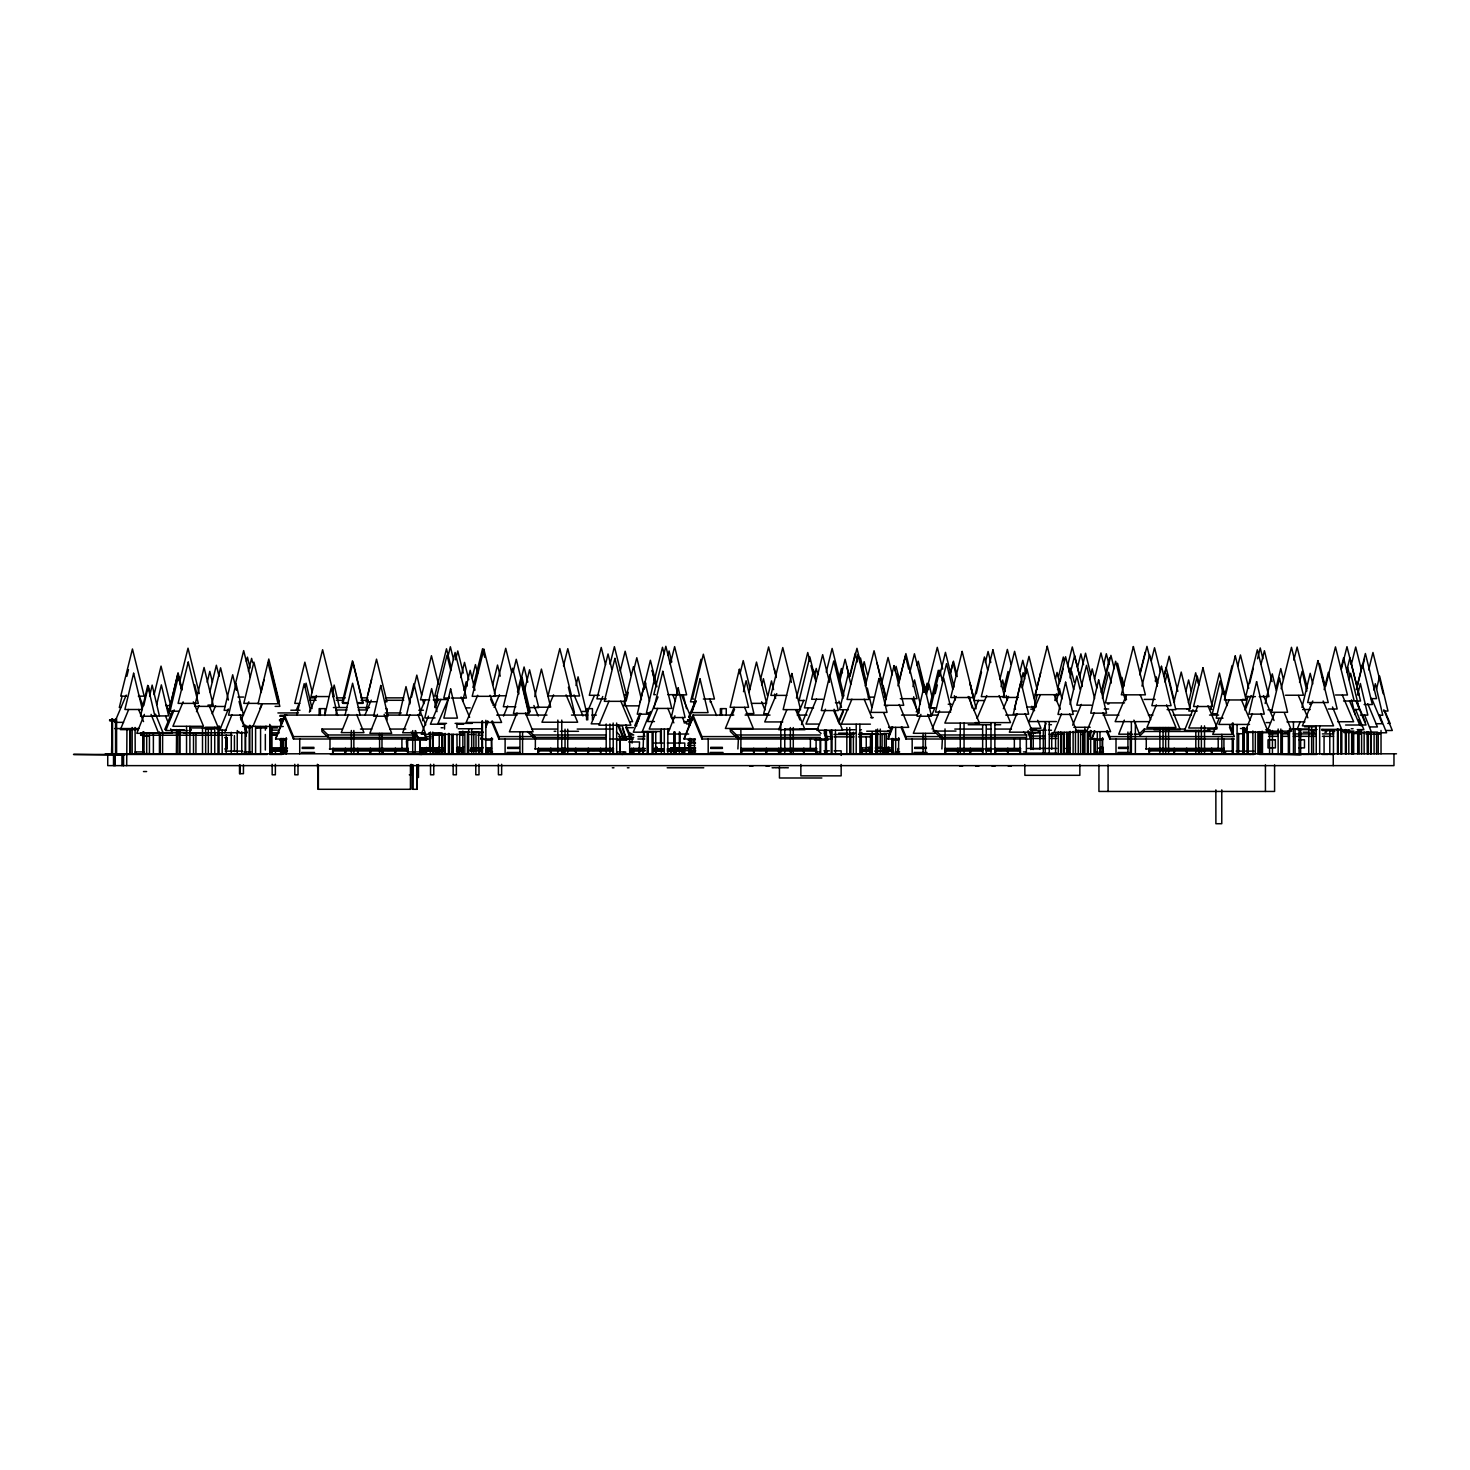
<?xml version="1.0" encoding="UTF-8"?>
<svg xmlns="http://www.w3.org/2000/svg" width="1470" height="1470" viewBox="0 0 1470 1470"><rect width="100%" height="100%" fill="white"/><g stroke="black" fill="none" stroke-linecap="round" stroke-linejoin="round"><path stroke-width="1.5" d="M286.246 753.798L286.246 737.664M299.715 753.798L299.715 738.749M419.979 753.798L419.979 737.664M491.623 737.664L491.623 753.798L491.421 738.749M505.11 753.798L505.11 738.749M620.23 753.798L620.23 738.749M694.501 753.798L694.501 738.749M708.191 753.798L708.191 738.749M816.089 749.498L816.089 738.749M675.796 753.798L676.274 747.826M675.796 747.881L676.071 753.798L676.347 747.881M683.476 747.826L683.109 753.798L683.66 747.881M690.9 747.881L691.672 753.798M691.396 753.798L691.029 747.826L691.194 753.798M639.064 753.798L639.542 741.964L628.737 741.964M639.634 748.432L639.174 753.798L638.899 748.432M324.778 715.431L331.191 687.886L337.622 715.431M1056.544 701.08L1059.484 688.493L1061.91 698.985M143.766 705.618L148.36 685.994L149.885 692.535M149.572 696.137L152.163 685.093L159.422 716.019M156.665 704.81L161.351 684.873L168.646 715.89L152.163 716.019M332.624 691.672L334.168 685.057L339.368 707.143M399.436 714.677L405.996 686.6L410.038 703.873M926.523 694.446L928.985 683.973L931.943 696.541M1373.862 690.018L1375.332 683.715L1382.774 715.247L1379.062 715.247M296.756 715.228L304.18 683.679L310.629 711.021M305.062 687.39L306.072 683.164L312.063 708.595M345.101 714.99L352.598 683.238L360.095 714.99M406.51 715.192L413.952 683.587L421.394 715.192L386.481 715.082M435.028 706.758L437.509 696.229M464.079 690.459L466.119 681.823L467.148 686.141M743.489 691.672L746.099 680.702L753.908 713.593L746.099 713.593M925.071 691.708L927.074 683.238L928.562 689.595M1357.876 694.042L1360.375 683.495L1367.835 715.137L1360.375 715.137M261.403 691.084L264.049 680.022M367.867 695.071L371.579 679.452M517.532 691.855L520.527 679.287L528.502 712.821L527.436 712.821M520.49 683.881L522.034 677.431L530.247 711.792L529.145 711.792M576.001 685.498L578.077 676.825L586.346 711.462L582.212 711.462M761.901 684.983L763.408 678.644L767.45 695.549M912.962 686.582L914.542 679.93L920.349 704.314M1001.052 686.619L1002.632 679.967L1005.278 691.047M1155.273 681.235L1156.302 676.917L1157.864 683.403M1185.959 691.047L1188.605 679.967L1191.233 691.047M366.177 708.724L368.272 699.959M411.508 697.239L416.818 675.116L421.596 695.034M898.868 683.127L900.43 676.623M1037.14 695.126L1033.428 710.598L1034.568 710.598M1070.031 704.424L1076.848 675.979L1079.991 689.099M1165.067 682.025L1167.106 673.517L1175.798 709.642L1167.106 709.642M1265.155 703.487L1272.267 673.866L1276.346 690.79M1301.979 707.401L1310.193 673.297L1312.765 683.954M1349.111 679.654L1350.636 673.26L1359.364 709.495L1355.009 709.495M1376.49 689.209L1379.632 676.108L1387.992 711.057L1383.821 711.057M122.01 696.376L119.309 707.511L120.54 707.511M126.861 676.329L128.478 669.64M207.178 682.282L209.806 671.367L212.452 682.282M462.683 701.245L470.161 670.283L474.975 690.183M524.716 689.797L529.567 669.769L538.737 707.584L529.567 707.584M534.749 696.615L541.419 669.089L550.662 707.217M814.178 676.972L816.236 668.446L817.798 674.84M838.8 679.14L841.391 668.482L842.439 672.745M976.264 693.766L981.482 672.139M1003.845 688.897L1008.053 671.459M1022.238 687.886L1026.887 668.74L1036.166 707.015L1026.887 707.015M1034.439 698.489L1040.631 672.745M1055.478 678.864L1057.04 672.396L1059.631 683.183M1060.146 681.29L1063.251 668.482M1070.05 677.946L1071.63 671.404L1074.258 682.319M1089.638 679.489L1092.21 668.868L1096.84 687.978M1102.408 698.195L1108.656 672.304L1111.246 683.091M1173.905 702.348L1181.218 672.047L1190.094 708.834L1176.79 708.834M1188.44 702.807L1195.68 672.782L1198.27 683.513M1247.901 696.284L1245.2 707.438L1246.431 707.438M1276.125 687.739L1280.774 668.574L1283.365 679.232M1299.517 682.282L1302.144 671.367L1306.885 691.01M1324.158 689.595L1328.329 672.36L1337.167 708.999L1328.329 708.999M154.111 694.612L161.038 666.112L170.649 705.582L165.853 705.582M209.879 691.819L216.366 665.249L219.048 676.329M211.202 706.5L220.592 667.803L228.438 700.051M472.164 677.982L475.435 664.605L477.621 673.536M492.652 685.02L497.521 665.046L500.241 676.145M520.931 680.004L524.092 666.976L527.785 682.172M623.923 705.857L633.46 666.627L641.416 699.316M644.264 689.43L645.826 683.054M895.046 670.743L896.112 666.369L899.309 679.489M942.362 680.739L946.533 663.668L952.799 689.283M1069.296 672.378L1070.344 668.097M1164.001 675.979L1166.114 667.325L1174.512 701.907M1224.547 696.413L1232.08 665.524M1249.702 683.348L1253.322 668.391M1346.704 671.9L1347.751 667.582L1349.846 676.2M1356.277 689.687L1362.506 664.22L1372.337 704.534L1364.142 704.534M248.43 671.257L251.59 658.376L252.656 662.676M460.808 677.541L464.52 662.382L468.765 679.691M513.122 672.029L516.264 659.277L521.482 680.537M640.056 702.329L650.401 660.232L656.925 686.821M700.97 659.277L690.514 701.815L695.733 701.815M739.98 673.848L743.232 660.618L750.27 689.301M749.057 692.48L756.499 662.07L766.605 703.358L751.446 703.358M829.429 678.589L833.747 661.004L842.916 698.36M839.884 680.573L845.103 659.313L849.292 676.329M862.026 670.412L864.176 661.684L867.374 674.785M917.133 665.561L918.217 661.169L926.284 694.079M950.337 673.205L953.001 662.382L956.18 675.373M950.778 672.139L953.46 661.169L957.227 676.531M1020.088 671.386L1022.789 660.306L1026.06 673.591M1362.488 667.398L1364.583 658.854M246.354 661.482L247.419 657.127L250.102 668.005M626.146 700.97L628.278 692.315M634.14 668.538L636.804 657.733L644.246 687.997M796.446 698.103L807.747 652.515L809.896 661.206M849.384 676.953L855.264 653.25L857.396 661.867M881.651 683.476L888.045 657.476L892.327 674.803M897.913 685.81L905.887 653.599L917.041 698.691L900.301 698.691M900.026 677.982L905.446 655.969L908.717 669.181M909.654 673.058L914.432 653.764L923.968 692.352M935.214 693.656L937.364 684.965M939.532 676.255L945.449 652.349L954.067 687.133M1024.112 676.09L1028.982 656.355L1037.103 689.246M1058.492 676.641L1063.324 657.035L1064.39 661.39M1056.434 693.858L1054.817 700.418L1056.268 700.418M1057.518 689.504L1065.585 656.741L1073.67 689.504M1070.252 673.223L1074.625 655.528L1082.269 686.49M1077.712 666.7L1080.891 653.856L1083.537 664.569M1079.66 676.917L1085.54 653.213L1090.869 674.767M1094.544 678.883L1100.956 652.956L1105.771 672.396M1103.694 664.458L1106.34 653.727L1109.005 664.458M1101.159 692.315L1109.666 657.733M1101.636 693.013L1110.934 655.363L1114.223 668.648M1139.764 673.995L1145.167 652.221M1141.951 686.049L1149.65 654.885L1157.349 686.049M1164.295 675.979L1169.183 656.226L1177.837 691.359M1237.722 666.094L1240.459 654.977L1248.71 688.327M1340.934 668.648L1343.58 657.862L1354.219 701.025L1343.58 701.025M1346.722 670.779L1349.901 657.807L1360.54 701.006L1355.23 701.006M1357.416 685.755L1365.391 653.507L1376.563 698.636L1370.977 698.636M1368.662 669.842L1372.962 652.478L1383.178 693.73M179.946 680.592L188.013 648.178L199.295 693.546M235.439 683.789L243.671 650.622L250.267 677.155M447.652 657.696L450.371 646.763L453.66 659.901M455.59 659.791L457.776 650.971L463.252 673.003M472.954 687.427L482.564 648.729L484.714 657.329M494.434 693.62L505.717 648.307L511.615 672.047M563.506 665.855L567.788 648.656L579.566 695.971L548.016 695.916L559.813 648.564L571.591 695.916M610.032 664.201L614.405 646.671L626.422 694.887L624.823 694.887M620.23 671.018L625.154 651.228L631.144 675.41M654.352 679.967L662.492 647.278L664.128 653.819M667.968 655.381L669.07 650.971L671.808 661.996M670.246 664.164L674.62 646.635L686.637 694.851L674.62 694.851M760.449 679.728L768.608 646.929L776.233 677.541M826.232 672.139L832.13 648.435L843.927 695.843L842.347 695.843M849.972 676.365L856.955 648.307L866.069 684.983M865.297 686.086L874.062 650.751L885.583 697.129L884.04 697.129M926.449 690.9L937.29 647.351L942.711 669.126M985.359 662.455L988.079 651.486L990.798 662.455M999.912 679.305L1007.354 649.428L1011.066 664.366M1067.937 664.458L1072.291 646.965L1079.917 677.56M1139.856 674.932L1146.967 646.377L1149.705 657.366M1151.286 660.765L1154.538 647.755L1160.473 671.606M1257.53 658.78L1260.231 647.958L1262.914 658.78M1261.113 663.962L1264.402 650.714L1272.083 681.639M1281.16 688.695L1291.468 647.314L1303.412 695.236L1285.497 695.236M1293.839 660.159L1297.11 647.057L1307.436 688.548M1325.664 686.251L1335.477 646.892L1347.457 694.998L1335.477 694.998M1341.522 668.593L1346.979 646.671L1358.997 694.887L1357.38 694.887M1351.334 664.495L1355.689 647.02L1361.128 668.85M428.431 716.166L421.284 734.228L463.123 734.449M1124.311 720.098L1118.725 734.192L1132.562 734.192M1219.071 718.444L1212.75 734.375L1233.275 734.375M674.95 715.78L667.692 734.026L688.658 734.026M144.354 714.383L136.802 733.309L158.65 733.309L151.079 714.383M377.423 714.383L369.852 733.309L391.718 733.309L384.148 714.383M920.9 714.383L913.329 733.309L935.196 733.309L927.625 714.383M224.708 732.721L231.966 714.659M348.537 714.493L341.242 732.63L363.954 732.63L356.659 714.493M409.928 714.677L402.67 732.74L425.234 732.74L417.976 714.677M517.017 712.95L509.392 731.803L533.114 731.803L525.488 712.95M640.773 713.667L633.313 732.189L650.732 732.189M1016.836 713.667L1009.357 732.189L1032.601 732.189L1025.123 713.667M1061.487 713.905L1054.063 732.317L1077.142 732.317L1069.737 713.905M1252.422 713.611L1244.943 732.152L1277.742 732.115M650.401 711.572L642.335 731.454L660.471 731.454M932.164 729.046L939.569 710.837M1094.36 712.638L1086.661 731.637L1110.603 731.637L1102.904 712.638M1274.6 713.042L1267.232 731.16L1291.763 731.16L1284.412 713.042M174.177 709.918L165.761 730.572L187.792 730.572M1192.96 709.716L1184.489 730.461L1201.431 730.461M128.662 709.495L120.393 729.634L138.033 729.634M172.615 710.8L164.75 729.506L166.533 729.506M228.364 709.018L219.747 730.094L226.215 730.094M786.891 709.642L778.659 729.708L805.009 729.708L796.777 709.642M825.497 709.257L816.934 730.222L842.641 730.222L834.078 709.257M838.414 721.752L843.357 709.734M1300.288 721.605L1296.981 729.653L1316.808 729.653M657.715 708.43L649.226 729.065L669.603 729.065M801.499 724.581L808.39 707.879M1046.162 723.277L1043.663 729.377L1045.446 729.377M196.502 711.664L199.038 705.563M212.213 713.832L215.575 705.747M503.53 716.055L507.683 705.986M734.118 707.327L725.39 728.458L753.32 728.458L744.592 707.327M1197.921 705.765L1188.715 728.017L1217.197 728.017L1207.972 705.765M375.144 715.082L284.537 715.082L275.588 739.006L286.907 739.006M275.588 739.006L284.537 717.507L293.486 739.006L418.086 739.006L415.642 730.719M482.601 732.685L480.966 739.006L492.726 739.006M485.853 724.857L487.47 720.943M480.966 739.006L482.601 735.092M485.853 727.283L488.297 721.403M636.418 724.71L639.046 718.371M733.787 715.082L693.013 715.082L684.046 739.006L695.383 739.006M684.046 739.006L693.013 717.507L701.962 739.006L831.855 739.006L829.411 730.719M899.383 739.006L888.027 739.006L892.106 726.805M888.045 736.599L891.298 728.771M888.027 739.006L892.915 727.283M1072.677 725.188L1081.332 704.387M1088.057 736.599L1090.501 730.719M1091.31 731.196L1088.057 739.006L1103.198 739.006M1094.323 730.719L1091.879 739.006L1095.132 731.196M1156.339 704.902L1146.931 727.54L1176 727.54L1166.592 704.902M183.125 701.851L172.909 726.29L203.522 726.29L193.323 701.851M241.154 720.19L248.816 701.851M252.913 726.511L262.175 704.277M296.37 710.01L298.925 703.909M639.946 713.244L634.728 725.721L636.822 725.721M731.968 715.486L734.559 709.275M1312.765 700.988L1302.365 725.849L1333.547 725.849L1323.147 700.988M259.951 708.522L261.715 704.295M365.056 714.879L371.23 700.161M609.021 701.08L598.915 725.188L630.906 725.188L620.799 701.08M688.64 717.048L694.814 702.329M797.824 714.53L803.814 700.253M974.169 710.469L978.45 700.29M419.281 714.053L425.363 699.591M440.908 699.279L430.416 724.214L444.951 724.214M449.103 697.037L437.968 723.387L446.531 723.387M602.737 696.523L591.197 723.846L599.631 723.846M689.209 717.636L696.284 700.859M816.511 699.022L805.964 724.067L818.478 724.067M839.131 721.623L843.376 711.572M851.902 699.205L841.391 724.159L870.405 724.159M931.741 715.247L934.314 709.165M1229.214 699.702L1218.795 724.434L1249.537 724.434M126.236 695.108L114.678 722.358L123.572 722.358M309.38 712.178L316.436 695.512M434.918 707.584L438.483 699.187M477.695 695.273L466.174 722.45L501.601 722.45L490.08 695.273M494.085 707.382L499.451 694.722M553.565 694.869L541.952 722.229L577.655 722.229L566.06 694.869M956.106 696.486L944.843 723.093L979.461 723.093L968.215 696.486M977.072 718.462L986.756 695.586M1003.33 708.705L1008.53 696.413M1244.98 710.12L1251.154 695.567M585.758 715.817L594.358 695.567M658.009 696.964L647.553 721.549L654.462 721.549M776.748 693.601L764.731 721.935L782.775 721.935M1040.282 694.942L1028.982 721.568L1056.379 721.568M1126.424 695.089L1115.142 721.641L1149.136 721.641M1139.728 733.493L1144.285 729.065L1185.077 729.065M1139.728 735.919L1144.285 731.49L1214.551 731.49M694.575 741.964L690.165 741.964L688.291 743.048L688.291 745.474L694.722 745.474M690.165 741.964L688.272 743.048L695.549 743.048M655.381 694.667L653.783 694.667L665.837 646.286L677.909 694.667M667.839 694.667L676.292 694.667M599.245 695.31L589.323 695.31L601.23 647.443L605.567 664.844M786.744 695.383L770.868 695.383L782.775 647.572L791.43 682.337M493.902 695.788L505.717 695.788M126.585 696.155L120.724 696.155L132.447 648.987L144.189 696.155L138.327 696.155M436.314 696.045L434.734 696.045L446.494 648.784L451.29 668.115M328.416 696.559L310.96 696.559L322.61 649.722L334.241 696.559L332.679 696.559M1255.38 696.615L1245.696 696.615L1257.328 649.813L1268.941 696.615L1259.257 696.615M237.919 697.056L243.671 697.056M868.311 697.129L874.062 697.129M1018.416 697.442L1003.165 697.442L1014.594 651.32L1022.22 682.062M309.674 697.864L316.142 697.864M336.281 697.864L345.285 697.864M361.014 697.864L367.757 697.864M385.746 697.864L403.717 697.864M449.434 698.048L443.793 698.048L455.094 652.441L466.394 698.048L451.327 698.048M606.191 698.875L596.93 698.875L608.047 653.948L611.759 668.923M693.766 699.022L692.278 699.022L703.358 654.205L714.438 699.022L703.358 699.022M447.027 699.536L436.057 699.536L447.027 655.142L450.867 670.688M822.667 699.279L811.642 699.279L822.667 654.664L829.484 682.282M1144.156 699.408L1155.144 699.408M1242.297 699.444L1245.954 699.444M429.626 699.849L420.549 699.849L431.445 655.712L438.538 684.395M433.264 699.849L436.902 699.849M309.674 700.29L316.142 700.29M336.281 700.29L343.024 700.29M361.014 700.29L367.757 700.29M385.746 700.29L403.717 700.29M804.439 700.51L799.074 700.51L809.823 656.906L815.721 680.886M984.441 700.529L973.71 700.529L984.441 656.961L987.675 670.026M277.867 701.668L279.263 701.668L268.789 659.019L258.077 703.781L278.087 703.781L268.091 662.841M376.522 701.741L366.048 701.741L376.522 659.148L386.977 701.741L385.581 701.741M710.028 701.815L711.425 701.815M347.306 702.66L342.179 702.66L352.451 660.82L362.704 702.66L357.577 702.66M835.456 702.752L838.874 702.752M1124.495 702.899L1105.44 702.899L1115.656 661.261L1125.34 700.712M258.959 703.377L243.799 703.377L253.906 662.125L261.366 692.517M299.825 703.395L294.772 703.395L304.86 662.162L312.301 692.554M347.967 703.377L342.914 703.377L353.02 662.125L363.108 703.377L358.074 703.377M1107.608 703.983L1108.931 703.983M948.187 704.222L951.494 704.222M1309.641 704.203L1310.964 704.203M492.652 704.975L495.904 704.975M207.95 705.104L211.496 705.104M1091.365 705.177L1076.812 705.177L1086.514 665.395L1094.599 698.544M625.191 705.857L638.237 705.857M886.539 705.71L887.825 705.71M225.296 706.5L194.646 706.335L204.073 667.49L213.517 706.335M275.111 706.372L279.833 706.372L270.406 667.582M515.805 706.739L503.346 706.739L512.681 668.225L518.928 693.895M536.789 707.217L549.413 707.217M333.396 707.548L347.012 707.548M358.239 707.548L369.466 707.548M935.269 707.823L930.712 707.823L939.808 670.21L942.49 681.271M465.623 707.879L470.161 707.879M813.553 707.879L804.457 707.879L813.553 670.283L816.217 681.345M933.744 707.879L929.205 707.879L938.301 670.283L939.367 674.712M385.875 708.632L387.051 708.632L387.051 719.914M1104.227 708.981L1108.656 708.981M170.447 709.238L169.27 709.238L178.054 672.782L182.188 689.944M1015.513 709.165L1014.337 709.165L1023.138 672.654L1024.682 679.103M1030.764 709.165L1033.024 709.22M1186.896 709.238L1188.072 709.238M1211.831 709.404L1210.674 709.404L1219.42 673.095L1224.565 694.446M1302.64 709.532L1310.193 709.532M335.785 709.973L347.012 709.973M358.239 709.973L367.224 709.973M848.282 709.734L839.609 709.734L848.282 673.683L850.818 684.285M1267.948 709.826L1272.267 709.826M170.373 709.992L169.215 709.992L177.833 674.16L181.38 688.915M290.821 710.23L299.972 710.23M418.803 710.23L423.378 710.23M228.42 710.341L224.138 710.341L232.683 674.767L236.413 690.33M178.403 711.204L170.061 711.204L178.403 676.365L181.527 689.43M1072.659 711.002L1076.848 711.002M1197.205 711.021L1188.807 711.021L1197.205 676.016L1199.299 684.763M916.159 711.792L917.262 711.792L913.678 696.762M950.722 712.105L935.526 712.105L943.666 678.001L951.311 709.973M573.337 712.564L574.421 712.564L568.394 687.243M277.904 712.932L298.465 712.932M385.287 712.932L401.273 712.932M650.438 712.821L646.451 712.821L654.426 679.287L655.914 685.571M767.597 713.722L763.702 713.722L771.493 680.922L773.569 689.669M1216.186 713.758L1212.309 713.758L1220.082 680.996L1223.187 694.116M648.766 714.181L637.263 714.181L644.926 681.786L649.538 701.227M496.713 715.082L517.109 715.082M526.168 715.082L546.987 715.082M571.462 715.082L587.761 715.082M591.859 715.082L596.397 715.082M745.106 715.082L770.023 715.082M797.199 715.082L807.03 715.082M901.514 715.082L917.372 715.082M928.709 715.082L937.768 715.082M1005.719 715.082L1017.056 715.082M1103.088 715.082L1118.946 715.082M1148.401 715.082L1152.921 715.082M1173.317 715.082L1191.435 715.082M1209.553 715.082L1218.63 715.082M280.2 715.357L287.054 715.357M279.741 716.147L284.316 716.147M870.736 717.617L873.272 717.617M435.046 717.93L424.793 717.93L431.629 688.585L436.994 711.645M1223.003 718.187L1216.241 718.187L1223.003 689.044L1226.88 705.692M282.736 718.848L283.563 719.657M112.363 719.014L111.536 753.798M283.563 719.014L282.883 720.723L279.465 720.723M279.465 719.767L282.883 719.767M691.782 719.767L687.648 719.767L687.648 720.723L691.782 720.723M116.075 720.723L109.625 720.723L109.625 719.767L115.744 719.657M630.171 721.66L632.614 721.66L623.942 701.263M683.715 721.641L690.385 721.641M1286.948 721.862L1304.919 721.862M1337.737 721.733L1353.631 721.733L1342.386 695.255M975.308 722.615L1010.515 722.615L999.086 695.586M1266.129 722.597L1270.429 722.597M684.138 722.946L686.472 722.946M455.094 723.387L472.219 723.387M1387.79 723.405L1390.087 723.405L1384.942 711.241M1375.92 723.718L1382.314 723.718L1371.639 698.379M686.563 723.92L688.824 723.92M457.354 724.214L463.638 724.214M1049.268 724.692L1051.454 724.692M968.16 724.747L990.541 724.747M994.565 724.747L1000.721 724.747M1345.601 725.022L1366.016 725.004L1355.854 700.749M617.933 725.831L622.343 725.831L626.569 740.09L617.731 740.09M242.513 726.29L283.251 726.511M1304.533 726.75L1315.797 726.75M1369.966 726.933L1377.408 726.933L1367.762 703.744M205.414 727.246L220.041 727.246M888.541 727.338L908.699 727.338L899.217 704.516M1073.78 727.283L1090.189 727.283M245.453 727.632L250.892 727.632M256.184 727.632L258.114 727.632M626.238 727.65L633.46 727.65M189.777 727.907L220.592 727.999M256.111 727.944L266.823 727.944M270.406 727.944L277.536 727.944M441.11 727.76L443.04 727.76M1030.396 728.275L1040.962 728.275L1037.636 720.282M114.586 728.55L138.823 728.55M1240.459 728.514L1247.424 728.514M458.236 728.753L482.087 728.753M799.772 728.753L818.147 728.753M1351.242 728.734L1353.08 728.734M205.285 729.065L214.344 729.065M216.604 729.065L219.912 729.065M411.104 732.023L414.136 734.982L414.136 737.407L327.994 737.407L321.93 731.49L321.93 729.065L342.326 729.065M360.462 729.065L371.8 729.065M389.936 729.065L405.812 729.065M531.846 729.065L556.781 729.065M577.195 729.065L613.449 729.065M820.333 737.407L736.452 737.407L730.388 731.49L730.388 729.065L780.276 729.065M784.796 729.065L816.548 729.065L821.087 733.493M954.783 729.065L981.978 729.065M986.517 729.065L991.056 729.065M995.594 729.065L1011.452 729.065M1207.752 729.065L1216.829 729.065M1292.056 729.065L1308.943 729.065M189.575 729.506L191.376 729.506M1029.809 729.451L1036.46 729.451M1314.933 729.377L1316.734 729.377M1321.622 729.377L1341.706 729.377L1332.5 706.978M841.704 729.763L854.842 729.763M859.656 729.763L861.42 729.763M1153.95 729.708L1160.528 729.708M1162.715 729.708L1180.281 729.708L1172.049 709.642M1265.725 729.818L1270.08 729.818M1321.64 729.653L1323.404 729.653M1357.251 729.634L1363.866 729.634L1355.597 709.495M171.31 729.91L184.356 729.91M265.335 730.131L265.978 726.143M270.572 730.131L277.444 730.131M1323.643 729.947L1328.568 729.947M1330.166 729.947L1334.503 729.947M1336.671 729.947L1349.699 729.947M1030.782 730.241L1046.199 730.241M1048.331 730.241L1051.473 730.241M1076.848 730.461L1086.312 730.461M1203.544 730.461L1209.902 730.461M1311.185 730.498L1315.834 730.498M1322.173 730.498L1328.513 730.498M1330.074 730.498L1334.87 730.498M1385.971 730.498L1392.311 730.498L1383.858 709.771M189.336 730.572L191.045 730.572M887.825 730.645L889.515 730.645M1325.775 730.719L1327.465 730.719M932.991 731.068L955.996 731.068M1329.339 731.104L1330.993 731.104M1341.651 731.104L1353.962 731.104M554.19 731.307L555.825 731.307M560.29 731.307L578.555 731.307M866.712 731.215L891.188 731.215L883.837 713.152M1038.279 731.435L1039.896 731.435M1358.886 731.196L1360.54 731.196M1333.106 731.564L1334.705 731.564M459.173 731.968L469.371 731.968M471.319 731.968L483.189 732.005M1079.292 732.005L1085.172 732.005M460.312 732.207L469.996 732.207M471.925 732.207L477.732 732.207M654.995 732.189L656.557 732.189M1033.906 732.336L1037.746 732.336M1303.137 732.189L1308.961 732.189M1310.891 732.189L1314.768 732.189M1324.837 732.189L1326.381 732.189M1355.689 732.097L1359.97 732.097M1365.795 732.097L1377.482 732.097M1244.006 732.446L1253.561 732.446M1343.745 732.501L1358.978 732.501M270.186 732.832L279.318 732.832M432.253 732.832L441.386 732.832M459.651 732.832L464.208 732.832M477.915 732.832L482.472 732.832M860.52 732.813L862.026 732.813M1032.785 732.887L1040.595 732.887M1051.877 732.795L1053.384 732.795M1259.863 732.685L1282.502 732.685M1283.971 732.758L1289.613 732.758M1299.37 732.758L1300.877 732.758M1356.608 732.703L1371.675 732.703L1364.399 714.64M1377.225 732.777L1386.596 732.777L1379.356 714.751M141.175 733.181L172.394 733.126L170.685 728.881M183.676 733.107L185.147 733.107M189.207 733.107L204.293 733.107M838.635 733.162L847.822 733.162M849.66 733.162L855.172 733.162M859.197 733.162L860.685 733.162M1029.845 733.218L1035.339 733.218M883.599 733.42L888.688 733.475M1352.051 733.512L1357.453 733.512M862.467 733.806L863.882 733.806M867.778 733.806L873.07 733.806M874.852 733.806L878.38 733.806M882.276 733.806L883.691 733.806M1237.391 733.732L1242.72 733.732M245.986 733.897L245.986 736.323M862.063 734.063L877.737 734.063M1134.307 734.192L1139.489 734.192L1133.903 720.098M1268.592 733.897L1277.54 733.897M1282.024 733.897L1288.749 733.897M1293.232 733.897L1315.65 733.897M1322.375 733.897L1333.584 733.897L1332.04 729.708M1359.107 734.155L1360.485 734.155M1366.034 734.155L1379.889 734.155M265.335 734.449L265.335 750.031M270.572 734.449L277.444 734.449M469.996 734.449L474.589 734.449M833.986 734.449L854.07 734.449M858.535 734.449L871.93 734.449M875.238 734.32L878.674 734.32M880.383 734.32L885.528 734.32M1049.121 734.21L1064.666 734.21M1068.451 734.21L1069.848 734.21M1081.02 734.43L1082.379 734.43M321.93 729.065L327.994 734.982L414.136 734.982M530.339 732.023L533.371 734.982L605.916 734.982M629.252 734.982L633.717 734.982L629.821 732.832M730.388 729.065L736.452 734.982L820.333 734.982M935.894 730.535L940.433 734.982L1026.574 734.982L1026.574 737.407L940.433 737.407L934.387 731.49M232.223 735.239L140.661 735.239L140.661 732.832L247.291 732.721L240.033 714.659M270.186 735.239L277.04 735.239M432.253 735.239L443.664 735.239M459.651 735.239L464.208 735.239M477.915 735.239L482.472 735.239M1031.866 736.047L1045.464 736.047M1050.003 736.047L1056.801 736.047M1268.592 736.323L1277.54 736.323M1282.024 736.323L1288.749 736.323M1293.232 736.323L1315.65 736.323M1322.375 736.323L1333.584 736.323M284.537 715.082L293.486 736.599L327.479 736.599M413.548 736.599L418.086 736.599M426.098 736.599L430.637 736.599L430.637 739.006L419.317 739.006M492.358 720.943L498.881 736.599L535.117 736.599M618.943 736.599L623.464 736.599L623.464 739.006L617.767 725.316M626.165 736.599L630.685 736.599L630.685 739.006L625.816 727.283M637.943 736.599L644.816 736.599L643.401 732.28M693.013 715.082L701.962 736.599L738.197 736.599M827.316 736.599L831.855 736.599M901.863 726.805L905.943 736.599L942.178 736.599M1107.333 730.719L1109.776 736.599L1234.377 736.599L1229.49 724.857M833.986 736.856L854.07 736.856M858.535 736.856L871.93 736.856M527.307 731.49L533.371 737.407L605.916 737.407M629.252 737.407L633.717 737.407M224.708 737.664L226.968 737.664L226.968 748.965L224.708 748.965M417.664 737.664L426.502 737.664L426.502 740.09L406.62 740.09M622.141 737.664L626.569 737.664M1031.866 738.473L1045.464 738.473M1050.003 738.473L1056.801 738.473M491.55 721.403L498.881 739.006L605.346 739.006M609.885 739.006L633.368 739.006M637.943 739.006L644.816 739.006M901.055 727.283L905.943 739.006L1030.543 739.006L1028.1 733.144M1106.524 731.196L1109.776 739.006L1234.377 739.006M620.652 739.281L629.693 739.281L629.693 753.798M1298.947 739.814L1304.478 739.814L1304.478 747.881L1298.947 747.881M279.704 740.09L286.338 740.09M485.1 740.09L491.715 740.09M688.18 740.09L694.814 740.09M814.472 740.09L827.72 740.09L824.909 729.782M894.366 740.09L898.795 740.09M1095.995 740.09L1102.629 740.09M406.381 740.898L406.969 749.149M654.26 743.048L663.007 743.048M667.307 743.048L684.763 743.048L684.763 753.798M302.177 747.348L313.974 747.348M507.573 747.348L519.369 747.348M710.653 747.348L722.45 747.348M867.723 747.348L871.03 747.348M875.44 747.348L878.362 747.348M879.721 747.348L881.228 747.348M914.634 747.348L923.987 747.348M925.328 747.348L926.431 747.348M1118.468 747.348L1128.243 747.348M459.853 747.403L457.482 747.403L459.853 748.157M482.932 747.403L480.911 748.157M1102.169 747.403L1103.364 747.403M444.491 747.936L436.737 747.936L436.81 749.774M456.582 747.936L462.407 747.936M695.53 747.826L670.632 747.881L670.632 753.798M892.437 747.936L882.735 747.936L882.735 749.774L892.437 749.774M287.403 748.101L271.215 748.101L271.288 753.798M420.2 748.101L436.406 748.101M470.639 748.101L482.932 748.157M486.68 748.101L491.513 748.157M670.706 748.212L695.53 748.212M1102.169 748.157L1103.364 748.157M271.215 748.469L287.403 748.469M302.177 748.432L313.974 748.432M420.2 748.469L436.406 748.469M470.639 748.469L482.252 748.469M486.68 748.469L491.421 748.469M507.573 748.432L519.369 748.432M538.038 748.432L613.523 748.432M645.018 748.377L631.126 748.432L631.126 753.798M710.653 748.432L722.45 748.432M816.622 748.432L741.119 748.432L741.119 753.798M875.44 748.432L878.362 748.432M879.721 748.432L881.228 748.432M898.537 748.432L897.986 753.798M914.634 748.432L923.987 748.432M925.328 748.432L926.431 748.432M945.1 748.432L981.776 748.377M986.186 748.377L990.853 748.377M1020.603 748.432L995.061 748.432L995.061 753.798M1027.567 748.432L1056.801 748.432M1065.805 748.432L1070.289 748.432M1118.468 748.432L1128.243 748.432M1148.934 748.432L1221.956 748.377M1223.885 748.432L1224.437 753.798M332.863 748.745L407.925 748.745M538.24 748.745L613.321 748.745M631.144 748.745L645.018 748.745M741.339 748.745L816.401 748.745M945.32 748.745L981.776 748.745M986.186 748.745L990.853 748.745M995.263 748.745L1020.382 748.745M1032.491 748.745L1039.419 748.745M1149.154 748.745L1221.956 748.745M329.409 748.965L401.916 748.965L401.916 738.197M534.804 748.965L607.294 748.965M654.315 748.91L662.97 748.91M667.288 748.91L682.723 748.965L682.723 753.798M737.885 748.965L738.436 738.197M740.678 748.965L810.374 748.965L810.374 738.197M941.866 748.965L942.417 738.197M944.677 748.965L1014.355 748.965L1014.355 738.197M1145.7 748.965L1218.207 748.965L1218.207 738.197M654.315 749.277L662.97 749.277M667.288 749.277L682.447 749.277M436.737 749.774L444.491 749.774M456.582 749.774L462.407 749.774M270.572 750.031L286.613 750.031M419.575 750.031L437.913 750.031M469.996 750.031L474.589 750.031M486.037 750.031L490.631 750.031M271.215 750.325L287.403 750.325M335.509 750.306L332.808 750.306L407.925 750.472M350.797 750.306L352.157 750.306M368.786 750.306L371.487 750.306M386.775 750.306L389.476 750.306M404.746 750.306L407.447 750.306M420.2 750.325L443.279 750.325M470.639 750.325L482.252 750.325M486.68 750.325L491.421 750.325M540.905 750.306L538.204 750.306L613.321 750.472M556.174 750.306L557.902 750.306M574.164 750.306L576.865 750.306M592.153 750.306L594.854 750.306M610.142 750.306L612.843 750.306M670.706 750.178L695.53 750.178M743.985 750.306L741.523 750.306L816.401 750.472M759.273 750.306L761.974 750.306M777.244 750.306L779.945 750.306M795.233 750.306L797.934 750.306M813.59 750.306L815.923 750.306M945.265 750.306L947.966 750.306M963.603 750.306L965.955 750.306M981.243 750.306L982.769 750.306M999.214 750.306L1001.915 750.306M1017.203 750.306L1019.904 750.306M1151.8 750.306L1149.099 750.306L1221.956 750.472M1167.897 750.306L1169.789 750.306M1185.077 750.306L1187.778 750.306M1203.195 750.306L1205.767 750.306M1221.037 750.306L1222.397 750.306M271.215 750.692L287.403 750.692M420.2 750.692L443.279 750.692M470.639 750.692L482.252 750.692M486.68 750.692L491.421 750.692M631.144 750.472L645.018 750.472M670.706 750.545L695.53 750.545M945.32 750.472L981.776 750.472M986.186 750.472L990.853 750.472M995.263 750.472L1020.382 750.472M332.863 750.839L407.925 750.839M444.62 750.949L436.608 750.949L436.774 753.798M452.668 750.949L452.723 753.798M456.545 750.949L462.462 750.949M538.24 750.839L613.321 750.839M631.144 750.839L645.018 750.839M654.315 750.766L662.97 750.766M667.288 750.766L682.447 750.766M741.339 750.839L816.401 750.839M823.953 750.839L829.356 750.839M834.115 750.839L841.152 750.839L841.152 755.396M892.437 750.949L882.735 750.949L882.753 753.798M945.32 750.839L981.776 750.839M986.186 750.839L990.853 750.839M995.263 750.839L1020.382 750.839M1149.154 750.839L1221.956 750.839M225.186 751.115L242.385 751.115M271.913 751.115L286.889 751.115M419.832 751.115L433.099 751.115M433.595 751.115L442.764 751.115M458.805 751.115L463.399 751.115M470.271 751.115L474.847 751.115M486.313 751.115L490.906 751.115M654.315 751.133L662.97 751.133M667.288 751.133L682.447 751.133M867.135 751.115L871.508 751.115M874.65 751.115L884.628 751.115M1224.381 751.115L1231.493 751.115M1236.068 751.115L1254.02 751.115M444.62 751.39L436.443 751.39L436.443 753.798M456.545 751.39L462.719 751.39L462.719 753.798M861.346 751.39L871.581 751.39L871.581 753.798M135.222 751.923L144.17 751.923L144.17 753.798M243.928 751.923L250.874 751.923M280.605 751.923L287.238 751.923M407.943 751.923L425.602 751.923L425.602 753.798M433.154 751.923L441.864 751.923L441.864 753.798M492.615 751.923L486 751.923L486 753.798M616.83 751.923L625.669 751.923L625.669 753.798M695.604 751.923L689.081 751.923L689.081 753.798M815.776 751.923L820.278 751.923M899.695 751.923L895.175 751.923L895.175 753.798M1023.414 751.923L1025.527 751.923L1025.527 753.798M1103.529 751.923L1099.009 751.923L1099.009 753.798M1223.407 751.923L1225.539 751.923L1225.539 753.798M301.534 752.456L314.617 752.456M506.929 752.456L520.012 752.456M710.01 752.456L723.093 752.456M913.991 752.456L923.913 752.456M925.255 752.456L927.074 752.456M1117.825 752.456L1128.225 752.456M1129.713 752.456L1130.908 752.456M1027.659 753.154L1056.783 753.154M1065.75 753.154L1070.234 753.154M132.557 753.687L122.396 754.441M142.278 753.632L148.746 753.632M407.245 753.687L421.816 754.441M616.169 753.687L622.802 754.441M1254.222 753.687L1249.868 754.441M1259.533 753.687L1300.215 754.441M105.289 753.798L1396.5 753.798M254.108 754.128L261.072 754.128M407.998 754.128L483.887 754.128M615.544 754.128L691.139 754.128M816.364 754.128L894.072 754.128M1020.529 754.128L1098.347 754.128M1267.581 754.128L1301.17 754.661M267.264 754.441L73.5 754.441L124.582 755.194M269.69 754.441L282.075 754.441M330.456 754.441L1254.222 754.441M1259.533 754.441L1302.273 754.441M1302.99 754.441L1309.237 754.441M1309.917 754.441L1316.789 754.441M1321.971 754.441L1328.255 754.441M1329.597 754.441L1333.768 754.441M749.865 766.164L752.861 766.164M766.091 766.164L769.067 766.164M959.616 766.164L962.593 766.164M975.823 766.164L978.818 766.164M992.048 766.164L995.043 766.164M1008.273 766.164L1011.268 766.164M612.31 767.781L613.945 767.781M627.378 767.781L629.013 767.781M667.196 767.781L703.762 767.781M772.099 767.781L773.955 767.781M774.966 767.781L776.84 767.781M777.832 767.781L779.706 767.781M780.717 767.781L782.591 767.781M783.583 767.781L785.458 767.781M786.468 767.781L788.324 767.781M143.472 771.548L146.632 771.548M318.2 774.782L317.391 764.29M409.303 774.782L411.122 774.782L411.122 764.29M416.727 777.465L418.454 777.465L418.491 764.565M821.859 777.997L779.449 777.997L779.449 766.678M417.241 789.298L412.611 789.298L412.611 764.896M148.176 736.323L141.726 735.239L141.726 732.832M147.294 736.323L140.844 735.239L140.844 732.832M237.828 731.325L241.356 733.328M1023.561 732.023L1026.574 734.982M616.481 732.023L619.513 734.982L619.513 737.407M1356.516 701.263L1365.189 721.66M1298.359 695.494L1307.841 717.801M1263.483 695.567L1274.049 720.52M1140.297 695.089L1150.716 719.602M1054.21 694.942L1060.293 709.275M795.656 709.789L799.937 719.914M681.547 695.108L691.966 719.602M672.801 694.924L675.41 701.061M682.374 717.452L684.12 721.549M574.035 694.924L582.947 715.945M490.594 699.169L492.376 703.377M138.676 695.108L143.123 705.582M912.117 698.434L918.346 713.189M864.158 699.205L872.041 717.93M834.096 711.535L839.37 724.067M709.551 698.764L716.625 715.541M461.084 697.037L469.647 717.305M1349.515 700.786L1359.695 725.022M1241.341 699.702L1250.014 720.318M838.929 701.208L841.501 707.401M761.607 701.815L765.006 709.973M1229.49 727.283L1231.934 733.144M1028.1 730.719L1030.543 736.599M824.1 730.719L826.544 739.006L824.1 733.144M625.816 724.857L630.685 736.599M618.576 724.857L623.464 736.599M421.688 715.082L425.749 724.857M429.001 732.685L430.637 736.599M415.642 733.144L418.086 739.006M1358.684 719.822L1361.202 725.904M1031.848 706.261L1033.502 710.267M209.126 705.563L218.387 727.907M166.183 704.81L171.31 717.176M667.894 708.43L673.848 722.872M533.904 705.49L538.24 715.982M138.584 709.495L143.527 721.586M240.437 717.452L245.619 730.094M1260.745 713.611L1268.243 732.152M165.595 716.166L168.15 722.523M155.563 714.163L163.17 733.181M825.607 734.173L827.72 740.09M622.343 728.256L626.569 740.09M425.106 733.732L426.502 737.664M424.407 734.173L426.502 740.09M810.962 665.542L812.579 672.047M860.464 657.935L863.111 668.721M1319.564 663.631L1324.782 684.983M1117.568 663.227L1123.337 686.839M1125.432 695.402L1126.479 699.702M1067.551 663.062L1069.664 671.661M954.361 695.696L955.408 699.959M876.892 662.713L885.326 697.239M846.812 666.884L848.925 675.575M652.074 670.265L655.712 685.185M919.779 670.375L925.126 692.462M862.835 667.803L865.977 680.702M774.433 669.181L775.976 675.52M652.331 670.761L656.061 686.159M897.288 673.609L898.317 677.854M683.385 695.475L686.545 708.65M422.662 699.463L423.727 703.873M239.077 701.447L241.227 710.341M1322.173 676.108L1324.268 684.836M1121.977 677.431L1124.017 686.031M1351.573 699.849L1355.101 714.751M1006.325 695.475L1007.373 699.904M969.722 682.503L973.765 699.628M774.598 694.042L775.627 698.415M970.126 683.366L976.098 708.724M194.72 684.836L197.329 695.916M969.52 697.074L972.056 707.934M883.286 686.031L886.355 699.114M867.3 688.015L871.728 707.052M639.34 748.432L639.634 753.798M1393.964 753.798L1393.964 765.631L107.733 765.631L107.733 753.798M1381.028 730.461L1381.028 753.798M1378.235 732.574L1378.235 753.798M1376.581 732.74L1376.581 753.798M1374.101 732.74L1374.101 753.798M1371.087 732.097L1371.087 753.798M1370.683 732.005L1370.683 753.798M1368.313 732.005L1368.313 753.798M1367.082 732.115L1367.265 753.798M1364.142 731.472L1364.142 753.798M1361.606 730.553L1361.606 753.798M1359.125 730.553L1359.125 753.798M1357.692 731.013L1357.692 753.798M1353.686 733.291L1353.686 753.798M1353.043 733.732L1353.043 753.798M1352.106 731.876L1352.106 753.798M1351.683 731.692L1351.683 753.798M1348.817 730.351L1348.817 753.798M1346.299 730.351L1346.299 753.798M1345.362 729.487L1345.454 753.798M1341.816 729.487L1341.816 753.798M1340.805 728.844L1340.805 753.798M1338.104 729.965L1338.104 753.798M1337.773 728.844L1337.773 753.798M1337.479 728.697L1337.479 753.798M1333.474 730.976L1333.474 753.798M1333.253 753.798L1333.253 765.631M1329.799 729.763L1329.799 753.798M1324.066 736.121L1324.066 753.798M1319.674 725.849L1319.674 753.798M1316.238 725.849L1316.238 753.798M1313.482 732.207L1313.482 753.798M1311.644 727.503L1311.644 753.798M1308.741 727.503L1308.741 753.798M1300.656 729.157L1300.656 753.798M1299.094 728.734L1299.094 753.798M1295.107 728.734L1295.107 753.798M1293.453 721.972L1293.453 753.798M1289.484 728.789L1289.484 753.798M1288.363 730.608L1288.363 753.798M1282.336 730.351L1282.336 753.798M1280.848 729.01L1280.848 753.798M1278.147 729.01L1278.147 753.798M1274.582 764.878L1274.582 791.448L1098.935 791.448L1098.935 764.878M1272.432 730.535L1272.432 753.798M1269.565 730.847L1269.565 753.798M1265.431 764.878L1265.431 791.448M1262.491 731.748L1262.491 753.798M1262.197 731.196L1262.197 753.798M1260.745 732.17L1260.745 753.798M1259.257 731.564L1259.257 753.798M1257.879 732.17L1257.879 753.798M1255.38 731.564L1255.306 753.798M1252.863 730.939L1252.991 754.441M1248.159 731.95L1248.159 753.798M1247.644 731.95L1247.644 753.798M1247.13 727.576L1247.13 753.798M1244.043 727.576L1244.043 753.798M1243.528 727.576L1243.528 753.798M1243.014 727.576L1243.014 753.798M1238.64 733.365L1238.64 753.798M1237.078 724.545L1237.078 753.798M1233.293 723.222L1233.293 731.95M1233.293 738.51L1233.293 753.798M1232.797 723.222L1232.797 731.95M1232.797 738.51L1232.797 753.798M1232.283 723.222L1232.283 731.95M1232.283 738.51L1232.283 753.798M1224.087 748.377L1224.161 753.798M1223.922 738.749L1223.922 753.798M1221.827 734.375L1221.827 753.798M1221.772 789.886L1221.772 823.714L1215.892 823.714L1215.855 789.886M1211.941 748.432L1211.941 753.798M1211.666 748.432L1211.666 753.798M1211.39 748.432L1211.39 753.798M1204.518 725.868L1204.518 753.798M1201.394 725.868L1201.394 753.798M1199.465 748.432L1199.171 753.798M1198.895 748.432L1198.895 753.798M1198.601 730.443L1198.601 753.798M1195.808 730.443L1195.808 753.798M1186.97 748.432L1186.97 753.798M1186.694 748.432L1186.694 753.798M1186.4 748.432L1186.4 753.798M1174.475 748.432L1174.475 753.798M1174.199 748.432L1174.199 753.798M1173.924 748.432L1173.924 753.798M1168.558 727.558L1168.558 753.798M1165.673 727.558L1165.673 753.798M1163.064 727.576L1163.064 753.798M1159.867 727.576L1159.867 753.798M1149.283 748.377L1149.503 753.798M1149.154 748.377L1149.228 753.798M1146.269 738.197L1146.269 748.965M1144.285 729.065L1144.285 731.49M1135.373 721.77L1135.373 753.798M1131.367 721.77L1131.367 753.798M1130.301 732.023L1130.301 753.798M1127.931 732.023L1127.931 753.798M1116.006 738.749L1116.006 753.798M1109.776 736.599L1109.776 739.006M1108.086 764.878L1108.086 791.448M1102.996 748.157L1102.996 753.798M1102.537 737.664L1102.537 753.798M1102.335 738.749L1102.335 753.798M1100.479 748.157L1100.479 753.798M1099.946 731.692L1100.111 753.798M1099.744 748.157L1099.744 753.798M1097.318 731.692L1097.226 753.798M1096.896 751.923L1096.896 753.798M1095.15 738.51L1095.15 753.798M1094.636 738.51L1094.636 753.798M1094.121 738.51L1094.121 753.798M1090.666 730.425L1090.666 753.798M1088.131 731.748L1088.131 753.798M1087.396 732.244L1087.396 753.798M1084.897 727.338L1084.897 753.798M1083.666 732.244L1083.666 753.798M1082.747 730.847L1082.747 753.798M1080.579 732.023L1080.579 753.798M1079.844 764.565L1079.844 775.315L1024.884 775.315L1024.774 764.565M1078.245 730.425L1078.245 753.798M1075.452 730.425L1075.452 753.798M1073.118 731.417L1073.118 753.798M1070.142 731.417L1070.142 753.798M1068.782 732.372L1068.782 753.798M1067.385 733.695L1067.385 753.798M1066.871 732.317L1066.871 753.798M1064.335 732.317L1064.335 753.798M1063.802 733.695L1063.802 753.798M1061.689 732.464L1061.689 753.798M1060.66 732.06L1060.66 753.798M1058.29 732.06L1058.29 753.798M1055.57 733.879L1055.57 753.798M1051.711 733.732L1051.711 749.351M1049.268 721.696L1049.268 753.798M1045.244 721.696L1045.244 753.798M1043.314 730.222L1043.314 753.798M1039.97 731.95L1039.97 749.424M1033.245 732.336L1033.245 749.516M1030.782 733.622L1030.782 749.314M1030.709 732.336L1030.709 749.516M1026.391 738.51L1026.391 753.798M1020.382 748.377L1020.603 753.798M1020.07 738.749L1020.033 753.798M1008.108 748.432L1008.108 753.798M1007.832 748.432L1007.832 753.798M1007.556 748.432L1007.556 753.798M995.613 748.432L995.613 753.798M995.337 748.432L995.337 753.798M994.859 722.689L994.859 753.798M990.982 722.689L990.982 753.798M986.241 724.82L986.241 753.798M982.658 724.82L982.658 753.798L982.566 748.432M970.641 748.432L970.641 753.798M970.365 748.432L970.365 753.798M970.071 748.432L970.071 753.798M964.063 723.13L964.063 753.798M960.259 723.13L960.259 753.798M958.146 748.432L958.146 753.798M957.87 748.432L957.87 753.798M957.595 748.432L957.595 753.798M945.651 748.432L945.651 753.798M945.32 748.377L945.375 753.798M945.026 728.899L945.1 753.798M940.433 734.982L940.433 737.407M925.457 733.42L925.457 753.798M923.068 733.42L923.068 753.798M919.081 708.632L919.081 713.152M912.172 738.749L912.172 753.798M905.943 736.599L905.943 739.006M898.703 737.664L898.501 753.798M898.207 748.377L898.262 753.798M895.653 727.393L895.653 753.798M892.97 738.51L892.97 753.798M892.749 753.798L892.749 751.39L882.423 751.39L882.423 753.798M892.455 738.51L892.419 753.798M892.106 751.39L892.106 753.798M891.941 738.51L891.941 753.798M888.45 747.403L888.339 753.798M887.972 747.403L887.972 753.798M887.641 748.157L887.586 753.798M887.274 747.403L887.274 753.798M886.906 753.798L886.778 747.403M886.281 733.842L886.281 753.798M884.481 733.567L884.628 753.798M883.066 751.39L883.066 753.798M882.092 733.567L882.092 751.556M880.291 729.065L880.291 753.798M877.608 729.065L877.608 753.798M876.432 734.338L876.432 753.798M875.991 729.561L875.991 753.798M872.151 731.766L872.151 753.798M871.894 733.879L871.894 753.798M871.269 753.798L871.453 750.949L861.493 751.39M871.067 750.949L870.938 753.798M870.681 748.157L870.681 753.798M870.534 734.871L870.295 753.798M869.928 748.157L869.928 753.798M866.253 736.599L866.253 753.798M862.008 751.39L862.008 753.798M861.732 747.936L861.732 749.774M861.861 750.949L861.677 753.798M861.273 732.299L861.346 753.798M859.858 724.287L859.858 753.798M856.201 724.287L856.201 753.798M853.39 732.262L853.39 753.798M850.873 733.291L850.873 753.798M849.715 727.613L849.715 753.798M846.83 727.613L846.83 753.798M841.152 764.492L841.152 775.848L800.856 775.848L800.856 764.492M835.456 730.241L835.456 753.798M832.038 730.241L832.038 753.798M831.193 730.204L831.193 753.798M826.82 753.798L826.82 751.923L824.707 751.923L824.707 753.798M826.434 729.763L826.434 753.798M825.938 729.763L825.938 753.798M825.423 729.763L825.423 753.798M820.664 738.51L820.664 753.798M820.15 738.51L820.15 753.798M816.622 753.798L816.401 748.377L816.328 753.798M804.127 748.432L804.127 753.798M803.851 748.432L803.851 753.798M803.557 748.432L803.557 753.798M793.285 727.558L793.285 753.798M791.356 748.432L791.356 753.798M791.08 748.432L791.08 753.798M790.382 727.558L790.382 753.798M784.759 728.863L784.759 753.798M780.79 722.046L780.79 753.798M779.137 748.432L779.137 753.798M778.861 748.432L778.861 753.798M778.586 748.432L778.586 753.798M766.66 748.432L766.66 753.798M766.384 748.432L766.384 753.798M766.091 748.432L766.091 753.798M753.889 748.432L754.165 753.798M753.614 748.432L753.614 753.798M741.67 748.432L741.67 753.798M741.468 748.377L741.394 753.798M740.88 728.587L740.88 753.798M736.452 734.982L736.452 737.407M726.254 715.394L726.254 708.632L720.374 708.632L720.374 715.394M721.568 708.632L721.568 715.394M701.962 736.599L701.962 739.006M690.588 723.222L690.588 718.848L689.559 718.848L689.559 725.39M690.588 738.51L690.588 753.798M690.073 718.848L690.073 725.39M690.073 738.51L690.073 753.798M689.559 738.51L689.559 753.798M688.805 743.048L688.824 753.798M688.364 719.767L688.364 720.723M683.293 747.826L683.385 753.798M682.447 748.91L682.447 753.798M682.172 748.965L682.172 753.798M680.059 732.483L680.059 743.14M679.361 731.876L679.361 753.798M675.869 747.826L676.071 753.798M675.318 748.157L672.672 748.157M674.969 731.95L674.969 753.798M674.454 731.95L674.491 753.798M674.124 747.403L674.234 753.798M673.94 731.95L673.756 753.798M673.499 748.157L673.499 753.798M671.11 747.826L671.184 753.798M667.839 728.569L667.839 753.798M664.293 729.157L664.293 753.798M661.316 729.157L661.316 753.798M660.508 731.068L660.508 742.423M656.263 748.157L656.263 753.798M655.877 747.403L655.877 753.798M655.749 731.527L655.749 753.798M655.51 748.157L655.51 753.798M653.103 731.527L653.103 753.798M652.11 732.207L652.11 753.798M648.031 732.28L648.031 753.798M647.645 731.545L647.645 753.798M647.278 732.28L647.278 753.798M643.658 732.207L642.96 753.798M643.29 747.936L643.29 749.774M643.272 750.949L643.29 753.798M633.662 748.377L633.772 753.798M633.478 753.798L633.313 748.377L633.202 753.798M632.1 738.749L632.1 743.048M631.659 748.377L631.402 753.798M623.556 751.923L623.556 753.798M620.028 737.664L620.028 753.798M616.665 723.038L616.665 753.798M613.321 748.377L613.523 753.798M613.155 723.038L613.247 753.798M612.972 748.432L612.972 753.798M609.903 723.993L609.903 753.798M606.191 723.993L606.191 753.798M600.752 748.432L600.752 753.798M600.477 748.432L600.477 753.798M592.447 719.914L592.447 708.632L586.567 708.632L586.567 719.914M588.551 748.432L588.551 753.798M588.276 748.432L588.276 753.798M588 748.432L588 753.798M587.743 708.632L587.743 719.914M576.056 748.432L576.056 753.798M575.781 748.432L575.781 753.798M575.505 748.432L575.505 753.798M567.714 729.157L567.714 753.798M565.031 729.157L565.031 753.798M563.58 748.432L563.58 753.798M563.286 748.432L563.286 753.798M563.01 748.432L563.01 753.798M561.76 720.079L561.76 753.798M557.847 720.079L557.847 753.798M551.085 748.432L551.085 753.798M550.809 748.432L550.809 753.798M550.515 748.432L550.515 753.798M538.59 748.432L538.59 753.798M538.387 748.377L538.314 753.798M538.24 748.377L538.038 753.798M535.356 738.197L535.356 748.965M533.371 734.982L533.371 737.407M522.567 731.858L522.567 753.798M519.957 731.858L519.957 753.798M501.637 764.29L501.637 774.782L498.422 774.782L498.404 764.29M498.881 736.599L498.881 739.006M491.219 748.157L491.219 751.923M490.943 748.157L490.943 751.923M488.113 751.923L488.113 753.798M485.835 720.3L485.835 753.798M482.472 721.035L482.472 753.798M481.958 721.035L482.105 753.798M481.719 748.157L481.719 753.798M479.937 748.157L479.937 751.923M479.661 748.157L479.661 751.923M479.367 748.157L479.367 751.923M479 764.29L479 774.782L475.784 774.782L475.784 764.29M478.614 732.023L478.614 753.798M476.023 732.023L476.023 753.798M473.799 731.564L473.799 753.798M471.686 728.863L471.686 753.798M468.654 728.863L468.654 753.798M468.066 732.005L468.066 753.798M467.405 732.207L467.405 753.798M464.851 732.207L464.851 753.798M462.94 748.157L462.94 753.798M462.848 731.049L462.848 746.98M462.572 747.403L462.407 753.798M462.205 748.157L462.076 753.798M459.687 731.803L459.687 753.798M459.044 748.157L459.044 753.798M458.658 747.403L458.658 753.798M458.291 748.157L458.291 753.798M456.968 723.405L456.968 727.76M456.968 734.265L457.078 753.798M456.38 764.29L456.38 774.782L453.164 774.782L453.146 764.29M453.201 734.265L453.201 753.798M453.054 753.798L453.054 751.39L452.411 753.798M452.723 747.936L452.742 749.774M451.823 734.357L451.823 753.798M449.452 734.357L449.452 753.798M448.846 733.401L448.846 753.798M448.442 733.603L448.442 753.798M445.208 733.401L445.208 753.798M444.528 724.636L444.528 729.12M444.528 733.603L444.528 753.798M442.562 733.162L442.562 753.798M441.735 734.798L441.772 753.798M439.236 732.703L439.236 753.798M438.74 748.157L438.74 753.798M438.372 747.403L438.372 753.798M437.986 748.157L437.986 753.798M436.921 750.949L437.104 753.798M433.632 748.157L433.632 751.923M433.76 764.29L433.76 774.782L430.545 774.782L430.526 764.29M433.264 733.493L433.246 753.798L433.062 748.157M432.805 732.078L432.805 753.798M430.434 732.078L430.434 753.798M429.626 733.493L429.626 751.537M427.678 748.157L425.308 748.157M426.87 748.157L426.87 751.923M426.502 747.403L426.502 751.923M426.116 748.157L426.116 751.923M423.489 751.923L423.489 753.798M422.68 718.316L422.68 720.723M422.055 748.157L422.055 751.923M421.78 748.157L421.78 751.923M421.486 748.157L421.486 751.923M420.181 738.749L420.181 753.798M417.186 764.896L417.039 789.298M416.892 764.896L416.929 789.298M415.202 730.59L415.202 753.798M412.886 764.896L412.776 789.298M412.702 730.59L412.702 753.798M410.791 764.896L410.791 789.298L318.016 789.298L318.016 764.896M410.277 697.864L410.277 702.348M410.442 764.896L410.442 789.298M408.145 753.798L408.145 748.432L332.643 748.432L332.643 753.798M407.925 748.377L407.87 753.798M407.631 738.749L407.594 753.798M395.65 748.432L395.65 753.798M395.375 748.432L395.375 753.798M395.099 748.432L395.099 753.798M383.174 748.432L383.174 753.798M382.88 748.432L382.88 753.798M382.604 748.432L382.604 753.798M381.979 733.42L381.979 753.798M379.591 733.42L379.591 753.798M370.679 748.432L370.679 753.798M370.403 748.432L370.403 753.798M370.128 748.432L370.128 753.798M357.908 748.432L357.908 753.798M357.633 748.432L357.633 753.798M353.847 730.48L353.847 753.798M351.348 730.48L351.348 753.798M345.707 748.432L345.707 753.798M345.413 748.432L345.413 753.798M345.138 748.432L345.138 753.798M336.226 709.753L336.226 714.163M333.212 748.432L333.212 753.798M332.863 748.377L332.937 753.798M329.978 738.197L329.978 748.965M327.994 734.982L327.994 737.407M325.035 715.394L325.035 708.632L319.155 708.632L319.155 715.394M320.35 708.632L320.35 715.394M318.365 764.896L318.365 789.298M298.006 764.29L298.006 774.782L294.79 774.782L294.772 764.29M293.486 736.599L293.486 739.006M286.044 738.749L286.044 753.798M283.765 738.51L283.765 753.798M283.251 738.51L283.251 753.798M283.14 748.157L283.14 751.923M282.736 738.51L282.736 753.798M281.689 723.222L281.689 718.848L280.66 718.848L280.66 723.222M281.689 738.51L281.689 753.798M281.174 718.848L281.174 723.222M281.174 738.51L281.174 753.798M280.66 738.51L280.605 753.798M275.423 751.115L275.423 753.798M275.368 764.29L275.368 774.782L272.171 774.782L272.152 764.29M271.968 727.944L271.968 753.798M271.564 748.157L271.564 753.798M270.535 725.408L270.535 753.798M269.745 724.361L269.745 753.798M260.576 726.547L260.576 753.798M255.596 726.419L255.596 753.798M252.234 726.419L252.234 753.798M249.827 725.224L249.827 753.798M249.22 727.099L249.22 753.798M245.6 725.114L245.637 753.798M245.233 727.668L245.233 753.798M243.45 764.859L243.45 773.698L239.518 773.698L239.518 764.859M241.76 731.729L241.76 753.798M239.996 764.859L239.996 773.698M237.24 730.572L237.24 753.798M234.428 735.643L234.428 751.537M231.268 732.244L231.268 753.798M226.766 737.664L226.711 748.965M226.38 737.664L226.38 748.965M226.196 734.926L226.196 753.798M225.81 737.664L225.829 751.207M222.172 730.149L222.172 753.798M219.03 725.849L219.03 753.798M217.983 727.301L217.983 753.798M214.73 727.301L214.73 753.798M211.312 729.157L211.312 753.798M208.317 729.157L208.317 753.798M205.653 727.907L205.653 753.798M202.511 727.907L202.511 753.798M195.933 733.236L195.933 753.798M193.507 733.236L193.507 753.798M189.906 726.419L189.906 753.798M186.543 726.419L186.543 753.798M179.781 730.535L179.781 753.798M179.524 729.543L179.524 753.798M179.267 729.928L179.267 753.798M177.006 730.535L177.006 753.798M176.602 729.543L176.4 753.798M162.637 731.913L162.564 753.798M160.138 733.254L160.138 753.798M159.44 731.913L159.44 753.798M153.376 733.309L153.376 753.798M149.444 734.926L149.444 753.798M146.688 734.926L146.688 753.798M143.931 731.95L143.821 753.798M143.656 732.832L143.656 735.239M143.417 731.95L143.417 753.798M142.902 731.95L142.902 753.798M135.571 751.923L135.571 753.798M135.075 727.485L135.222 753.798M132.171 727.485L132.171 753.798M130.499 729.175L130.499 753.798M130.003 728.679L130.003 753.798M126.953 728.679L126.696 765.631M123.553 753.798L123.553 765.631M123.204 753.798L123.204 765.631M121.955 753.798L121.955 765.631M116.589 753.798L116.589 718.848L115.56 718.848L115.56 753.798M116.075 718.848L116.075 753.798M115.119 753.798L115.119 765.631M114.77 753.798L114.77 765.631M113.649 719.767L113.76 720.723M113.521 753.798L113.521 765.631M112.547 753.798L112.547 718.848L111.72 719.657M112.032 718.848L112.032 753.798M110.323 719.767L110.323 720.723M450.628 688.915L443.848 718.113L457.427 718.113L450.628 688.915M678.184 687.886L671.257 717.544L685.093 717.544L678.184 687.886M147.717 685.479L140.514 716.221L154.938 716.221L147.717 685.479M380.785 685.479L373.582 716.221L388.006 716.221L380.785 685.479M924.262 685.479L917.059 716.221L931.484 716.221L924.262 685.479M236.008 683.55L228.548 715.155L243.45 715.155L236.008 683.55M521.262 680.481L513.434 713.483L529.09 713.483L521.262 680.481M1020.97 681.786L1013.308 714.181L1028.651 714.181L1020.97 681.786M1065.603 682.209L1057.996 714.42L1073.229 714.42L1065.603 682.209M1256.593 681.657L1248.894 714.126L1264.273 714.126L1256.593 681.657M700.051 678.938L692.021 712.619L708.062 712.619L700.051 678.938M878.95 678.515L870.865 712.399L887.016 712.399L878.95 678.515M1098.641 679.93L1090.74 713.17L1106.543 713.17L1098.641 679.93M1279.506 678.332L1271.403 712.288L1287.591 712.288L1279.506 678.332M133.623 673.26L124.895 709.495L142.351 709.495L133.623 673.26M791.834 673.517L783.142 709.642L800.525 709.642L791.834 673.517M829.778 675.189L821.307 710.561L838.267 710.561L829.778 675.189M662.805 671.331L653.838 708.43L671.772 708.43L662.805 671.331M739.355 669.309L730.131 707.327L748.561 707.327L739.355 669.309M894.036 665.598L884.37 705.288L903.719 705.288L894.036 665.598M1161.465 666.296L1151.874 705.673L1171.057 705.673L1161.465 666.296M1202.956 667.839L1193.566 706.519L1212.346 706.519L1202.956 667.839M188.215 662.125L178.109 703.377L198.321 703.377L188.215 662.125M614.919 658.413L604.354 701.337L625.467 701.337L614.919 658.413M1317.947 660.618L1307.657 702.55L1328.237 702.55L1317.947 660.618M858.039 655.014L847.051 699.463L869.009 699.463L858.039 655.014M1235.278 655.914L1224.4 699.959L1246.137 699.959L1235.278 655.914M483.887 649.299L472.201 696.321L495.574 696.321L483.887 649.299M962.152 651.449L950.722 697.515L973.581 697.515L962.152 651.449M992.911 649.85L981.298 696.633L1004.543 696.633L992.911 649.85M1047.246 646.322L1035.192 694.685L1059.3 694.685L1047.246 646.322M1133.37 646.579L1121.334 694.832L1145.387 694.832L1133.37 646.579M690.165 744.39L688.291 745.474L690.165 744.39M1275.372 739.814L1268.004 739.814L1268.004 747.881L1275.372 747.881L1275.372 739.814M439.548 747.403L437.178 748.157L439.548 747.403M463.767 747.403L461.396 748.157L463.767 747.403M657.072 747.403L655.05 748.157L657.072 747.403M871.489 747.403L869.119 748.157L871.489 747.403M889.148 747.403L886.098 748.157L889.148 747.403M1101.287 747.403L1098.935 748.157L1101.287 747.403M871.306 747.936L861.64 747.936L861.64 749.774L871.306 749.774L871.214 747.936M114.458 720.723L114.458 719.767L114.366 720.723"/></g></svg>
